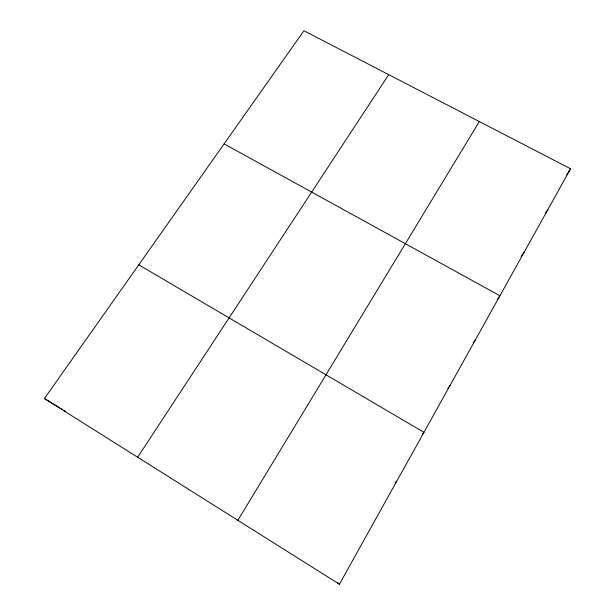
<?xml version="1.0" encoding="UTF-8"?>
<svg xmlns="http://www.w3.org/2000/svg" width="615" height="615" viewBox="0 0 615 615"><rect width="100%" height="100%" fill="white"/><g stroke="black" fill="none" stroke-linecap="round" stroke-linejoin="round"><path stroke-width="0.92" d="M339.426 584.25L570.582 168.779L303.925 30.75L44.418 398.543L339.426 584.25L337.658 582.697M237.874 520.321L479.331 121.547M137.66 457.237L388.734 74.646M566.592 174.86L570.582 168.779M545.251 213.536L547.819 209.692M521.113 256.632L524.28 251.996M497.212 299.628L499.926 295.769L224.106 143.872M473.227 342.786L475.472 339.734M447.843 388.188L450.157 385.228M422.159 434.398L423.943 432.337L138.767 264.827M394.961 482.883L396.79 481.145M44.418 398.543L59.686 407.776M61.262 408.729L62.738 409.621M64.206 410.513L65.682 411.397"/></g></svg>
